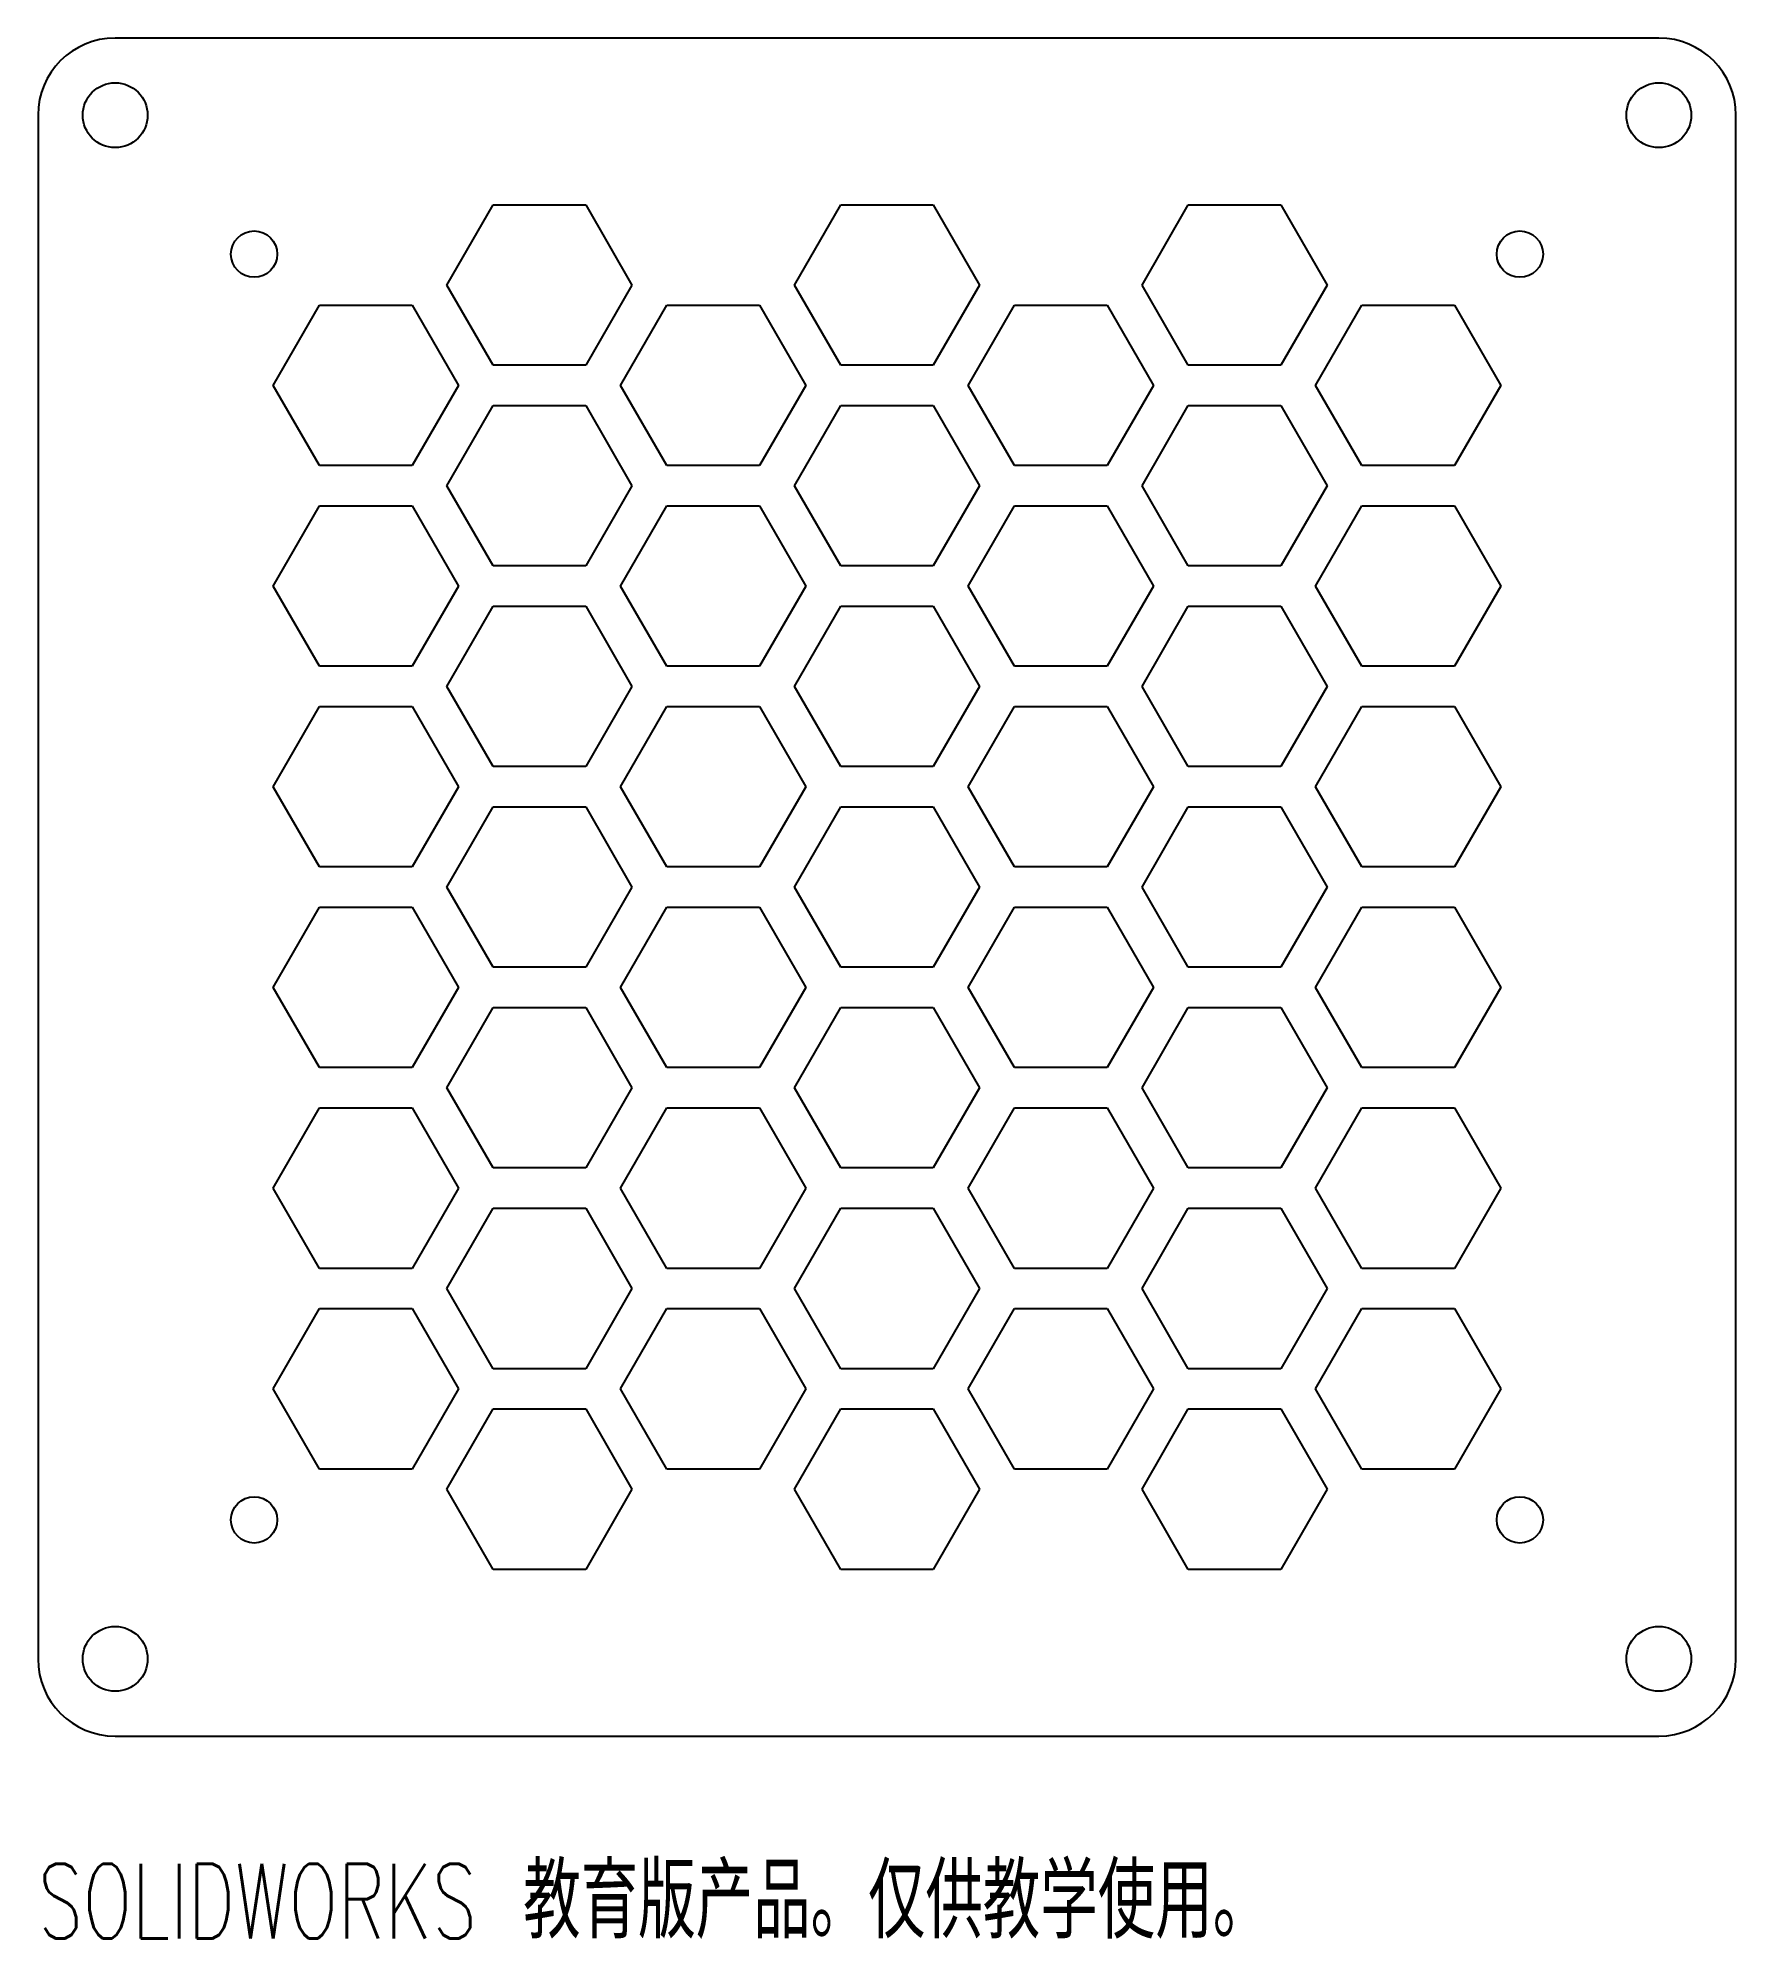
# Model space of a CAD drawing. Header units: millimetres. Extents: x 0 to 110, y -13 to 110.
import ezdxf

# ---------------------------------------------------------------- set-up
doc = ezdxf.new("R2010")
doc.units = ezdxf.units.MM
doc.styles.add('SLDTEXTSTYLE0', font='TXT', dxfattribs={"width": 0.7, "bigfont": 'bigfont'})

msp = doc.modelspace()

# ---------------------------------------------------------------- linework, layer by layer
at = {"color": 7, "linetype": 'Continuous', "lineweight": 25}
for p, q in [((105, 110), (5, 110)), ((0, 105), (0, 5)), ((110, 5), (110, 105)), ((26.48, 94), (29.48, 99.2)), ((29.48, 99.2), (35.48, 99.2)), ((35.48, 99.2), (38.48, 94)), ((49, 94), (52, 99.2)), ((52, 99.2), (58, 99.2)), ((58, 99.2), (61, 94)), ((71.52, 94), (74.52, 99.2)), ((74.52, 99.2), (80.52, 99.2)), ((80.52, 99.2), (83.52, 94)), ((29.48, 88.8), (26.48, 94)), ((38.48, 94), (35.48, 88.8)), ((52, 88.8), (49, 94)), ((61, 94), (58, 88.8)), ((74.52, 88.8), (71.52, 94)), ((83.52, 94), (80.52, 88.8)), ((15.23, 87.5), (18.23, 92.7)), ((18.23, 92.7), (24.23, 92.7)), ((24.23, 92.7), (27.23, 87.5)), ((37.74, 87.5), (40.74, 92.7)), ((40.74, 92.7), (46.74, 92.7)), ((46.74, 92.7), (49.74, 87.5)), ((60.26, 87.5), (63.26, 92.7)), ((63.26, 92.7), (69.26, 92.7)), ((69.26, 92.7), (72.26, 87.5)), ((82.77, 87.5), (85.77, 92.7)), ((85.77, 92.7), (91.77, 92.7)), ((91.77, 92.7), (94.77, 87.5)), ((35.48, 88.8), (29.48, 88.8)), ((58, 88.8), (52, 88.8)), ((80.52, 88.8), (74.52, 88.8)), ((18.23, 82.3), (15.23, 87.5)), ((27.23, 87.5), (24.23, 82.3)), ((40.74, 82.3), (37.74, 87.5)), ((49.74, 87.5), (46.74, 82.3)), ((63.26, 82.3), (60.26, 87.5)), ((72.26, 87.5), (69.26, 82.3)), ((85.77, 82.3), (82.77, 87.5)), ((94.77, 87.5), (91.77, 82.3)), ((26.48, 81), (29.48, 86.2)), ((29.48, 86.2), (35.48, 86.2)), ((35.48, 86.2), (38.48, 81)), ((49, 81), (52, 86.2)), ((52, 86.2), (58, 86.2)), ((58, 86.2), (61, 81)), ((71.52, 81), (74.52, 86.2)), ((74.52, 86.2), (80.52, 86.2)), ((80.52, 86.2), (83.52, 81)), ((24.23, 82.3), (18.23, 82.3)), ((46.74, 82.3), (40.74, 82.3)), ((69.26, 82.3), (63.26, 82.3)), ((91.77, 82.3), (85.77, 82.3)), ((29.48, 75.8), (26.48, 81)), ((38.48, 81), (35.48, 75.8)), ((52, 75.8), (49, 81)), ((61, 81), (58, 75.8)), ((74.52, 75.8), (71.52, 81)), ((83.52, 81), (80.52, 75.8)), ((15.23, 74.5), (18.23, 79.7)), ((18.23, 79.7), (24.23, 79.7)), ((24.23, 79.7), (27.23, 74.5)), ((37.74, 74.5), (40.74, 79.7)), ((40.74, 79.7), (46.74, 79.7)), ((46.74, 79.7), (49.74, 74.5)), ((60.26, 74.5), (63.26, 79.7)), ((63.26, 79.7), (69.26, 79.7)), ((69.26, 79.7), (72.26, 74.5)), ((82.77, 74.5), (85.77, 79.7)), ((85.77, 79.7), (91.77, 79.7)), ((91.77, 79.7), (94.77, 74.5)), ((35.48, 75.8), (29.48, 75.8)), ((58, 75.8), (52, 75.8)), ((80.52, 75.8), (74.52, 75.8)), ((18.23, 69.3), (15.23, 74.5)), ((27.23, 74.5), (24.23, 69.3)), ((40.74, 69.3), (37.74, 74.5)), ((49.74, 74.5), (46.74, 69.3)), ((63.26, 69.3), (60.26, 74.5)), ((72.26, 74.5), (69.26, 69.3)), ((85.77, 69.3), (82.77, 74.5)), ((94.77, 74.5), (91.77, 69.3)), ((26.48, 68), (29.48, 73.2)), ((29.48, 73.2), (35.48, 73.2)), ((35.48, 73.2), (38.48, 68)), ((49, 68), (52, 73.2)), ((52, 73.2), (58, 73.2)), ((58, 73.2), (61, 68)), ((71.52, 68), (74.52, 73.2)), ((74.52, 73.2), (80.52, 73.2)), ((80.52, 73.2), (83.52, 68)), ((24.23, 69.3), (18.23, 69.3)), ((46.74, 69.3), (40.74, 69.3)), ((69.26, 69.3), (63.26, 69.3)), ((91.77, 69.3), (85.77, 69.3)), ((29.48, 62.8), (26.48, 68)), ((38.48, 68), (35.48, 62.8)), ((52, 62.8), (49, 68)), ((61, 68), (58, 62.8)), ((74.52, 62.8), (71.52, 68)), ((83.52, 68), (80.52, 62.8)), ((15.23, 61.5), (18.23, 66.7)), ((18.23, 66.7), (24.23, 66.7)), ((24.23, 66.7), (27.23, 61.5)), ((37.74, 61.5), (40.74, 66.7)), ((40.74, 66.7), (46.74, 66.7)), ((46.74, 66.7), (49.74, 61.5)), ((60.26, 61.5), (63.26, 66.7)), ((63.26, 66.7), (69.26, 66.7)), ((69.26, 66.7), (72.26, 61.5)), ((82.77, 61.5), (85.77, 66.7)), ((85.77, 66.7), (91.77, 66.7)), ((91.77, 66.7), (94.77, 61.5)), ((35.48, 62.8), (29.48, 62.8)), ((58, 62.8), (52, 62.8)), ((80.52, 62.8), (74.52, 62.8)), ((18.23, 56.3), (15.23, 61.5)), ((27.23, 61.5), (24.23, 56.3)), ((40.74, 56.3), (37.74, 61.5)), ((49.74, 61.5), (46.74, 56.3)), ((63.26, 56.3), (60.26, 61.5)), ((72.26, 61.5), (69.26, 56.3)), ((85.77, 56.3), (82.77, 61.5)), ((94.77, 61.5), (91.77, 56.3)), ((26.48, 55), (29.48, 60.2)), ((29.48, 60.2), (35.48, 60.2)), ((35.48, 60.2), (38.48, 55)), ((49, 55), (52, 60.2)), ((52, 60.2), (58, 60.2)), ((58, 60.2), (61, 55)), ((71.52, 55), (74.52, 60.2)), ((74.52, 60.2), (80.52, 60.2)), ((80.52, 60.2), (83.52, 55)), ((24.23, 56.3), (18.23, 56.3)), ((46.74, 56.3), (40.74, 56.3)), ((69.26, 56.3), (63.26, 56.3)), ((91.77, 56.3), (85.77, 56.3)), ((29.48, 49.8), (26.48, 55)), ((38.48, 55), (35.48, 49.8)), ((52, 49.8), (49, 55)), ((61, 55), (58, 49.8)), ((74.52, 49.8), (71.52, 55)), ((83.52, 55), (80.52, 49.8)), ((15.23, 48.5), (18.23, 53.7)), ((18.23, 53.7), (24.23, 53.7)), ((24.23, 53.7), (27.23, 48.5)), ((37.74, 48.5), (40.74, 53.7)), ((40.74, 53.7), (46.74, 53.7)), ((46.74, 53.7), (49.74, 48.5)), ((60.26, 48.5), (63.26, 53.7)), ((63.26, 53.7), (69.26, 53.7)), ((69.26, 53.7), (72.26, 48.5)), ((82.77, 48.5), (85.77, 53.7)), ((85.77, 53.7), (91.77, 53.7)), ((91.77, 53.7), (94.77, 48.5)), ((35.48, 49.8), (29.48, 49.8)), ((58, 49.8), (52, 49.8)), ((80.52, 49.8), (74.52, 49.8)), ((18.23, 43.3), (15.23, 48.5)), ((27.23, 48.5), (24.23, 43.3)), ((40.74, 43.3), (37.74, 48.5)), ((49.74, 48.5), (46.74, 43.3)), ((63.26, 43.3), (60.26, 48.5)), ((72.26, 48.5), (69.26, 43.3)), ((85.77, 43.3), (82.77, 48.5)), ((94.77, 48.5), (91.77, 43.3)), ((26.48, 42), (29.48, 47.2)), ((29.48, 47.2), (35.48, 47.2)), ((35.48, 47.2), (38.48, 42)), ((49, 42), (52, 47.2)), ((52, 47.2), (58, 47.2)), ((58, 47.2), (61, 42)), ((71.52, 42), (74.52, 47.2)), ((74.52, 47.2), (80.52, 47.2)), ((80.52, 47.2), (83.52, 42)), ((24.23, 43.3), (18.23, 43.3)), ((46.74, 43.3), (40.74, 43.3)), ((69.26, 43.3), (63.26, 43.3)), ((91.77, 43.3), (85.77, 43.3)), ((29.48, 36.8), (26.48, 42)), ((38.48, 42), (35.48, 36.8)), ((52, 36.8), (49, 42)), ((61, 42), (58, 36.8)), ((74.52, 36.8), (71.52, 42)), ((83.52, 42), (80.52, 36.8)), ((15.23, 35.5), (18.23, 40.7)), ((18.23, 40.7), (24.23, 40.7)), ((24.23, 40.7), (27.23, 35.5)), ((37.74, 35.5), (40.74, 40.7)), ((40.74, 40.7), (46.74, 40.7)), ((46.74, 40.7), (49.74, 35.5)), ((60.26, 35.5), (63.26, 40.7)), ((63.26, 40.7), (69.26, 40.7)), ((69.26, 40.7), (72.26, 35.5)), ((82.77, 35.5), (85.77, 40.7)), ((85.77, 40.7), (91.77, 40.7)), ((91.77, 40.7), (94.77, 35.5)), ((35.48, 36.8), (29.48, 36.8)), ((58, 36.8), (52, 36.8)), ((80.52, 36.8), (74.52, 36.8)), ((18.23, 30.3), (15.23, 35.5)), ((27.23, 35.5), (24.23, 30.3)), ((40.74, 30.3), (37.74, 35.5)), ((49.74, 35.5), (46.74, 30.3)), ((63.26, 30.3), (60.26, 35.5)), ((72.26, 35.5), (69.26, 30.3)), ((85.77, 30.3), (82.77, 35.5)), ((94.77, 35.5), (91.77, 30.3)), ((26.48, 29), (29.48, 34.2)), ((29.48, 34.2), (35.48, 34.2)), ((35.48, 34.2), (38.48, 29)), ((49, 29), (52, 34.2)), ((52, 34.2), (58, 34.2)), ((58, 34.2), (61, 29)), ((71.52, 29), (74.52, 34.2)), ((74.52, 34.2), (80.52, 34.2)), ((80.52, 34.2), (83.52, 29)), ((24.23, 30.3), (18.23, 30.3)), ((46.74, 30.3), (40.74, 30.3)), ((69.26, 30.3), (63.26, 30.3)), ((91.77, 30.3), (85.77, 30.3)), ((29.48, 23.8), (26.48, 29)), ((38.48, 29), (35.48, 23.8)), ((52, 23.8), (49, 29)), ((61, 29), (58, 23.8)), ((74.52, 23.8), (71.52, 29)), ((83.52, 29), (80.52, 23.8)), ((15.23, 22.5), (18.23, 27.7)), ((18.23, 27.7), (24.23, 27.7)), ((24.23, 27.7), (27.23, 22.5)), ((37.74, 22.5), (40.74, 27.7)), ((40.74, 27.7), (46.74, 27.7)), ((46.74, 27.7), (49.74, 22.5)), ((60.26, 22.5), (63.26, 27.7)), ((63.26, 27.7), (69.26, 27.7)), ((69.26, 27.7), (72.26, 22.5)), ((82.77, 22.5), (85.77, 27.7)), ((85.77, 27.7), (91.77, 27.7)), ((91.77, 27.7), (94.77, 22.5)), ((35.48, 23.8), (29.48, 23.8)), ((58, 23.8), (52, 23.8)), ((80.52, 23.8), (74.52, 23.8)), ((18.23, 17.3), (15.23, 22.5)), ((27.23, 22.5), (24.23, 17.3)), ((40.74, 17.3), (37.74, 22.5)), ((49.74, 22.5), (46.74, 17.3)), ((63.26, 17.3), (60.26, 22.5)), ((72.26, 22.5), (69.26, 17.3)), ((85.77, 17.3), (82.77, 22.5)), ((94.77, 22.5), (91.77, 17.3)), ((26.48, 16), (29.48, 21.2)), ((29.48, 21.2), (35.48, 21.2)), ((35.48, 21.2), (38.48, 16)), ((49, 16), (52, 21.2)), ((52, 21.2), (58, 21.2)), ((58, 21.2), (61, 16)), ((71.52, 16), (74.52, 21.2)), ((74.52, 21.2), (80.52, 21.2)), ((80.52, 21.2), (83.52, 16)), ((24.23, 17.3), (18.23, 17.3)), ((46.74, 17.3), (40.74, 17.3)), ((69.26, 17.3), (63.26, 17.3)), ((91.77, 17.3), (85.77, 17.3)), ((29.48, 10.8), (26.48, 16)), ((38.48, 16), (35.48, 10.8)), ((52, 10.8), (49, 16)), ((61, 16), (58, 10.8)), ((74.52, 10.8), (71.52, 16)), ((83.52, 16), (80.52, 10.8)), ((35.48, 10.8), (29.48, 10.8)), ((58, 10.8), (52, 10.8)), ((80.52, 10.8), (74.52, 10.8)), ((5, 0), (105, 0))]:
    msp.add_line(p, q, dxfattribs=at)
for centre, radius in [((5, 105), 2.1), ((105, 105), 2.1), ((14, 96), 1.5), ((96, 96), 1.5), ((14, 14), 1.5), ((96, 14), 1.5), ((5, 5), 2.1), ((105, 5), 2.1)]:
    msp.add_circle(centre, radius, dxfattribs=at)
for centre, start, end in [((5, 105), 90, 180), ((105, 105), 0, 90), ((5, 5), 180, 270), ((105, 5), 270, 0)]:
    msp.add_arc(centre, 5, start, end, dxfattribs=at)

# ---------------------------------------------------------------- texts
at = {"color": 7, "linetype": 'Continuous', "insert": (0, -8.27), "char_height": 4.8336, "attachment_point": 1, "style": 'SLDTEXTSTYLE0'}
msp.add_mtext('SOLIDWORKS 教育版产品。仅供教学使用。', dxfattribs=at)

doc.saveas('drawing.dxf')
